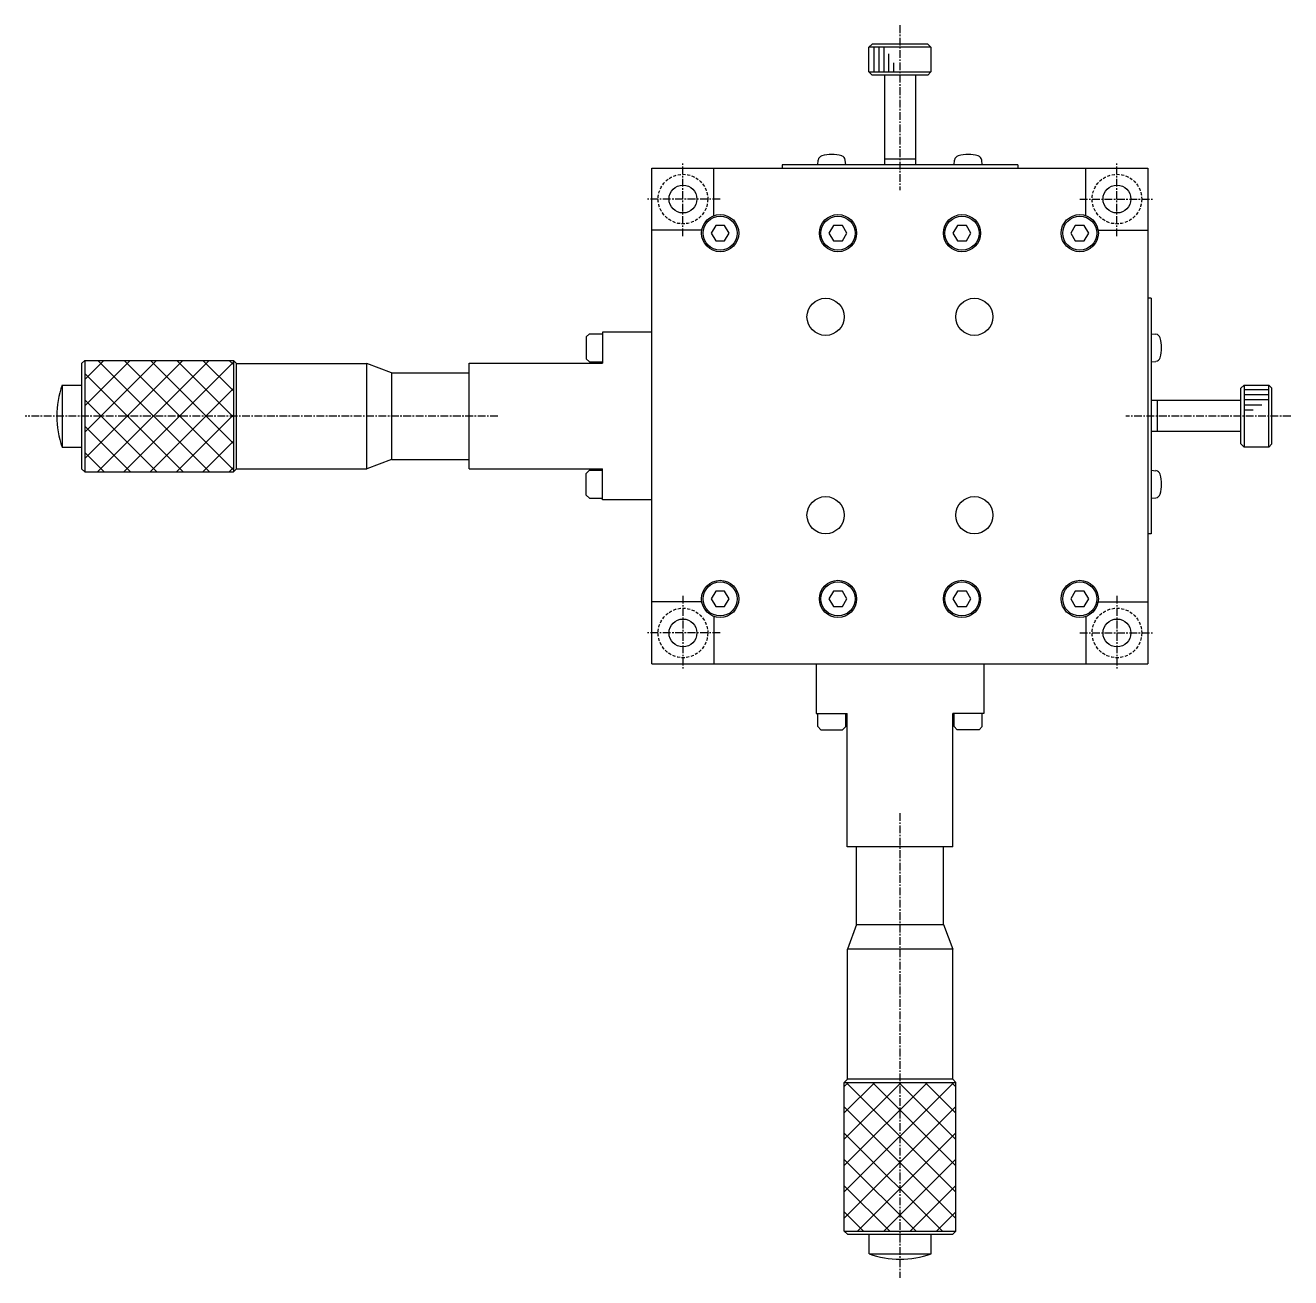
# Model space of a CAD drawing. Extents: x -289 to 254, y 20 to 318.
# Drawn here: x 50.1 to 254.2, y 65.3 to 267.3 of the extents above; entities that cross this region are included whole.
import ezdxf

# ---------------------------------------------------------------- set-up
doc = ezdxf.new("R2010")
doc.units = 0
doc.linetypes.add('CENTER', pattern=[2, 1.25, -0.25, 0.25, -0.25])
doc.linetypes.add('DASHED', pattern=[0.75, 0.5, -0.25])
doc.layers.get('0').update_dxf_attribs({"linetype": 'CONTINUOUS'})
doc.layers.add('CENTER', color=1, linetype='CENTER')

msp = doc.modelspace()

# ---------------------------------------------------------------- linework, layer by layer
at = {"color": 7, "linetype": 'CONTINUOUS'}
for p, q in [((186.65, 264.32), (186.15, 263.82)), ((196.15, 263.82), (186.15, 263.82)), ((186.15, 259.82), (186.15, 263.82)), ((195.65, 264.32), (186.65, 264.32)), ((195.65, 264.32), (196.15, 263.82)), ((196.15, 263.82), (196.15, 259.82)), ((186.15, 259.82), (196.15, 259.82)), ((186.65, 259.32), (186.15, 259.82)), ((195.65, 259.32), (186.65, 259.32)), ((188.65, 259.32), (188.65, 244.82)), ((193.65, 259.32), (193.65, 244.82)), ((196.15, 259.82), (195.65, 259.32)), ((177.9, 244.82), (177.97, 245.6)), ((182.4, 244.82), (182.33, 245.6)), ((188.65, 245.82), (193.65, 245.82)), ((199.9, 244.82), (199.97, 245.6)), ((204.4, 244.82), (204.33, 245.6)), ((151.15, 164.32), (151.15, 244.32)), ((151.15, 244.32), (231.15, 244.32)), ((161.15, 236.65), (161.15, 244.32)), ((210.15, 244.82), (172.15, 244.82)), ((172.15, 244.82), (172.15, 244.32)), ((210.15, 244.82), (210.15, 244.32)), ((221.15, 236.65), (221.15, 244.32)), ((231.15, 244.32), (231.15, 164.32)), ((161.43, 235.07), (160.7, 233.82)), ((162.87, 235.07), (161.43, 235.07)), ((163.59, 233.82), (162.87, 235.07)), ((180.43, 235.07), (179.7, 233.82)), ((181.87, 235.07), (180.43, 235.07)), ((182.59, 233.82), (181.87, 235.07)), ((200.43, 235.07), (199.7, 233.82)), ((201.87, 235.07), (200.43, 235.07)), ((202.59, 233.82), (201.87, 235.07)), ((219.43, 235.07), (218.7, 233.82)), ((220.87, 235.07), (219.43, 235.07)), ((221.59, 233.82), (220.87, 235.07)), ((159.19, 234.32), (151.15, 234.32)), ((160.7, 233.82), (161.43, 232.57)), ((162.87, 232.57), (163.59, 233.82)), ((179.7, 233.82), (180.43, 232.57)), ((181.87, 232.57), (182.59, 233.82)), ((199.7, 233.82), (200.43, 232.57)), ((201.87, 232.57), (202.59, 233.82)), ((218.7, 233.82), (219.43, 232.57)), ((220.87, 232.57), (221.59, 233.82)), ((223.11, 234.32), (231.15, 234.32)), ((161.43, 232.57), (162.87, 232.57)), ((180.43, 232.57), (181.87, 232.57)), ((200.43, 232.57), (201.87, 232.57)), ((219.43, 232.57), (220.87, 232.57)), ((231.65, 223.32), (231.15, 223.32)), ((231.65, 223.32), (231.65, 185.32)), ((141.05, 217.57), (140.55, 217.07)), ((140.55, 217.07), (140.55, 213.57)), ((141.05, 217.57), (143.15, 217.57)), ((151.15, 217.82), (143.15, 217.82)), ((143.15, 217.82), (143.15, 212.82)), ((231.65, 217.57), (232.43, 217.5)), ((59.65, 213.3), (59.15, 212.8)), ((59.15, 212.8), (59.15, 195.8)), ((59.65, 213.3), (59.65, 195.3)), ((59.65, 213.3), (83.65, 213.3)), ((83.65, 213.3), (83.65, 195.3)), ((83.65, 213.3), (84.15, 212.8)), ((84.15, 195.8), (84.15, 212.8)), ((84.15, 212.8), (105.15, 212.8)), ((105.15, 195.8), (105.15, 212.8)), ((109.15, 211.3), (105.15, 212.8)), ((121.65, 195.82), (121.65, 212.82)), ((121.65, 212.82), (143.15, 212.82)), ((140.55, 213.57), (141.05, 213.07)), ((141.05, 213.07), (143.15, 213.07)), ((231.65, 213.07), (232.43, 213.14)), ((109.15, 211.3), (109.15, 197.3)), ((109.15, 211.3), (121.65, 211.3)), ((56, 209.3), (56, 199.3)), ((56, 209.3), (59.15, 209.3)), ((246.15, 208.82), (246.65, 209.32)), ((246.15, 199.82), (246.15, 208.82)), ((246.65, 209.32), (246.65, 199.32)), ((246.65, 209.32), (250.65, 209.32)), ((250.65, 199.32), (250.65, 209.32)), ((251.15, 208.82), (250.65, 209.32)), ((251.15, 199.82), (251.15, 208.82)), ((246.15, 206.82), (231.65, 206.82)), ((232.65, 206.82), (232.65, 201.82)), ((246.15, 201.82), (231.65, 201.82)), ((56, 199.3), (59.15, 199.3)), ((246.65, 199.32), (246.15, 199.82)), ((250.65, 199.32), (246.65, 199.32)), ((251.15, 199.82), (250.65, 199.32)), ((109.15, 197.3), (105.15, 195.8)), ((109.15, 197.3), (121.65, 197.3)), ((59.65, 195.3), (59.15, 195.8)), ((59.65, 195.3), (83.65, 195.3)), ((84.15, 195.8), (83.65, 195.3)), ((84.15, 195.8), (105.15, 195.8)), ((121.65, 195.82), (143.15, 195.82)), ((140.55, 195.07), (141.05, 195.57)), ((140.55, 191.57), (140.55, 195.07)), ((141.05, 195.57), (143.15, 195.57)), ((143.15, 190.82), (143.15, 195.82)), ((231.65, 195.57), (232.43, 195.5)), ((141.05, 191.07), (140.55, 191.57)), ((141.05, 191.07), (143.15, 191.07)), ((151.15, 190.82), (143.15, 190.82)), ((231.65, 191.07), (232.43, 191.14)), ((231.65, 185.32), (231.15, 185.32)), ((161.43, 176.07), (160.7, 174.82)), ((162.87, 176.07), (161.43, 176.07)), ((163.59, 174.82), (162.87, 176.07)), ((180.43, 176.07), (179.7, 174.82)), ((181.87, 176.07), (180.43, 176.07)), ((182.59, 174.82), (181.87, 176.07)), ((200.43, 176.07), (199.7, 174.82)), ((201.87, 176.07), (200.43, 176.07)), ((202.59, 174.82), (201.87, 176.07)), ((219.43, 176.07), (218.7, 174.82)), ((220.87, 176.07), (219.43, 176.07)), ((221.59, 174.82), (220.87, 176.07)), ((159.19, 174.32), (151.15, 174.32)), ((160.7, 174.82), (161.43, 173.57)), ((161.43, 173.57), (162.87, 173.57)), ((162.87, 173.57), (163.59, 174.82)), ((179.7, 174.82), (180.43, 173.57)), ((180.43, 173.57), (181.87, 173.57)), ((181.87, 173.57), (182.59, 174.82)), ((199.7, 174.82), (200.43, 173.57)), ((200.43, 173.57), (201.87, 173.57)), ((201.87, 173.57), (202.59, 174.82)), ((218.7, 174.82), (219.43, 173.57)), ((219.43, 173.57), (220.87, 173.57)), ((220.87, 173.57), (221.59, 174.82)), ((223.11, 174.32), (231.15, 174.32)), ((161.15, 171.99), (161.15, 164.32)), ((221.15, 171.99), (221.15, 164.32)), ((151.15, 164.32), (231.15, 164.32)), ((177.65, 164.32), (177.65, 156.32)), ((204.65, 164.32), (204.65, 156.32)), ((177.65, 156.32), (182.65, 156.32)), ((177.9, 154.22), (177.9, 156.32)), ((182.4, 154.22), (182.4, 156.32)), ((182.65, 134.82), (182.65, 156.32)), ((199.65, 134.82), (199.65, 156.32)), ((204.65, 156.32), (199.65, 156.32)), ((199.9, 154.22), (199.9, 156.32)), ((204.4, 154.22), (204.4, 156.32)), ((177.9, 154.22), (178.4, 153.72)), ((178.4, 153.72), (181.9, 153.72)), ((181.9, 153.72), (182.4, 154.22)), ((200.4, 153.72), (199.9, 154.22)), ((203.9, 153.72), (200.4, 153.72)), ((204.4, 154.22), (203.9, 153.72)), ((199.65, 134.82), (182.65, 134.82)), ((184.16, 122.32), (184.16, 134.82)), ((198.16, 122.32), (198.16, 134.82)), ((184.16, 122.32), (182.66, 118.32)), ((184.16, 122.32), (198.16, 122.32)), ((198.16, 122.32), (199.66, 118.32)), ((199.66, 118.32), (182.66, 118.32)), ((182.66, 97.32), (182.66, 118.32)), ((199.66, 97.32), (199.66, 118.32)), ((182.16, 96.82), (182.66, 97.32)), ((182.16, 96.82), (200.16, 96.82)), ((182.16, 72.82), (182.16, 96.82)), ((199.66, 97.32), (182.66, 97.32)), ((199.66, 97.32), (200.16, 96.82)), ((200.16, 72.82), (200.16, 96.82)), ((182.16, 72.82), (200.16, 72.82)), ((182.16, 72.82), (182.66, 72.32)), ((182.66, 72.32), (199.66, 72.32)), ((186.16, 69.18), (186.16, 72.32)), ((196.16, 69.18), (196.16, 72.32)), ((200.16, 72.82), (199.66, 72.32)), ((186.16, 69.18), (196.16, 69.18))]:
    msp.add_line(p, q, dxfattribs=at)
at = {"color": 3, "linetype": 'CONTINUOUS'}
for p, q in [((186.95, 263.82), (186.95, 259.82)), ((187.75, 263.82), (187.75, 259.82)), ((188.55, 263.82), (188.55, 259.82)), ((189.35, 259.82), (189.35, 262.72)), ((190.15, 259.82), (190.15, 261.3)), ((71.23, 213.3), (59.65, 201.72)), ((75.48, 213.3), (59.65, 197.48)), ((62.75, 213.3), (59.65, 210.2)), ((66.99, 213.3), (59.65, 205.96)), ((79.72, 213.3), (61.72, 195.3)), ((61.75, 213.3), (79.75, 195.3)), ((83.65, 212.99), (65.96, 195.3)), ((66, 213.3), (83.65, 195.65)), ((70.24, 213.3), (83.65, 199.9)), ((74.48, 213.3), (83.65, 204.14)), ((78.72, 213.3), (83.65, 208.38)), ((82.97, 213.3), (83.65, 212.62)), ((59.65, 211.17), (75.51, 195.3)), ((83.65, 208.75), (70.2, 195.3)), ((250.65, 208.52), (246.65, 208.52)), ((59.65, 206.92), (71.27, 195.3)), ((250.65, 207.72), (246.65, 207.72)), ((250.65, 206.92), (246.65, 206.92)), ((83.65, 204.51), (74.45, 195.3)), ((246.65, 206.12), (249.54, 206.12)), ((246.65, 205.32), (248.12, 205.32)), ((59.65, 202.68), (67.03, 195.3)), ((83.65, 200.26), (78.69, 195.3)), ((59.65, 198.44), (62.78, 195.3)), ((83.65, 196.02), (82.93, 195.3)), ((182.16, 87.66), (191.33, 96.82)), ((182.16, 83.41), (195.57, 96.82)), ((182.16, 79.17), (199.82, 96.82)), ((182.16, 96.14), (182.85, 96.82)), ((182.16, 91.9), (187.09, 96.82)), ((182.48, 96.82), (200.16, 79.14)), ((186.72, 96.82), (200.16, 83.38)), ((190.96, 96.82), (200.16, 87.62)), ((195.21, 96.82), (200.16, 91.86)), ((199.45, 96.82), (200.16, 96.11)), ((182.16, 74.93), (200.16, 92.93)), ((182.16, 92.89), (200.16, 74.89)), ((182.16, 88.65), (197.99, 72.82)), ((184.3, 72.82), (200.16, 88.69)), ((182.16, 84.41), (193.75, 72.82)), ((188.54, 72.82), (200.16, 84.44)), ((182.16, 80.16), (189.51, 72.82)), ((192.79, 72.82), (200.16, 80.2)), ((182.16, 75.92), (185.26, 72.82)), ((197.03, 72.82), (200.16, 75.96))]:
    msp.add_line(p, q, dxfattribs=at)
at = {"color": 3, "linetype": 'DASHED'}
for centre in [(156.15, 239.32), (226.15, 239.32), (156.15, 169.32), (226.15, 169.32)]:
    msp.add_circle(centre, 4, dxfattribs=at)
at = {"color": 7, "linetype": 'CONTINUOUS'}
for centre, radius in [((156.15, 239.32), 2.25), ((226.15, 239.32), 2.25), ((162.15, 233.82), 3), ((181.15, 233.82), 3), ((201.15, 233.82), 3), ((220.15, 233.82), 3), ((162.15, 233.82), 2.75), ((181.15, 233.82), 2.75), ((201.15, 233.82), 2.75), ((220.15, 233.82), 2.75), ((179.15, 220.32), 3), ((203.15, 220.32), 3), ((179.15, 188.32), 3), ((203.15, 188.32), 3), ((162.15, 174.82), 3), ((181.15, 174.82), 3), ((201.15, 174.82), 3), ((220.15, 174.82), 3), ((162.15, 174.82), 2.75), ((181.15, 174.82), 2.75), ((201.15, 174.82), 2.75), ((220.15, 174.82), 2.75), ((156.15, 169.32), 2.25), ((226.15, 169.32), 2.25)]:
    msp.add_circle(centre, radius, dxfattribs=at)
for centre, radius, start, end in [((178.76, 245.53), 0.8, 105.444, 174.981), ((180.15, 240.52), 6, 74.553, 105.447), ((181.53, 245.53), 0.8, 5.019, 74.556), ((200.76, 245.53), 0.8, 105.444, 174.981), ((202.15, 240.52), 6, 74.553, 105.447), ((203.53, 245.53), 0.8, 5.019, 74.556), ((232.36, 216.71), 0.8, 15.444, 84.981), ((227.35, 215.32), 6, 344.553, 15.447), ((232.36, 213.94), 0.8, 275.019, 344.556), ((70.15, 204.3), 15, 160.5288, 199.4712), ((232.36, 194.71), 0.8, 15.444, 84.981), ((227.35, 193.32), 6, 344.553, 15.447), ((232.36, 191.94), 0.8, 275.019, 344.556), ((191.16, 83.32), 15, 250.5288, 289.4712)]:
    msp.add_arc(centre, radius, start, end, dxfattribs=at)
at = {"layer": 'CENTER', "color": 1, "linetype": 'CENTER'}
for p, q in [((191.15, 267.35), (191.15, 240.75)), ((156.15, 233.32), (156.15, 245.32)), ((226.15, 233.32), (226.15, 245.32)), ((162.15, 239.32), (150.15, 239.32)), ((220.15, 239.32), (232.15, 239.32)), ((126.29, 204.32), (50.06, 204.32)), ((254.17, 204.32), (227.58, 204.32)), ((156.15, 175.32), (156.15, 163.32)), ((226.15, 175.32), (226.15, 163.32)), ((162.15, 169.32), (150.15, 169.32)), ((220.15, 169.32), (232.15, 169.32)), ((191.15, 140.27), (191.15, 65.32))]:
    msp.add_line(p, q, dxfattribs=at)

doc.saveas('drawing.dxf')
